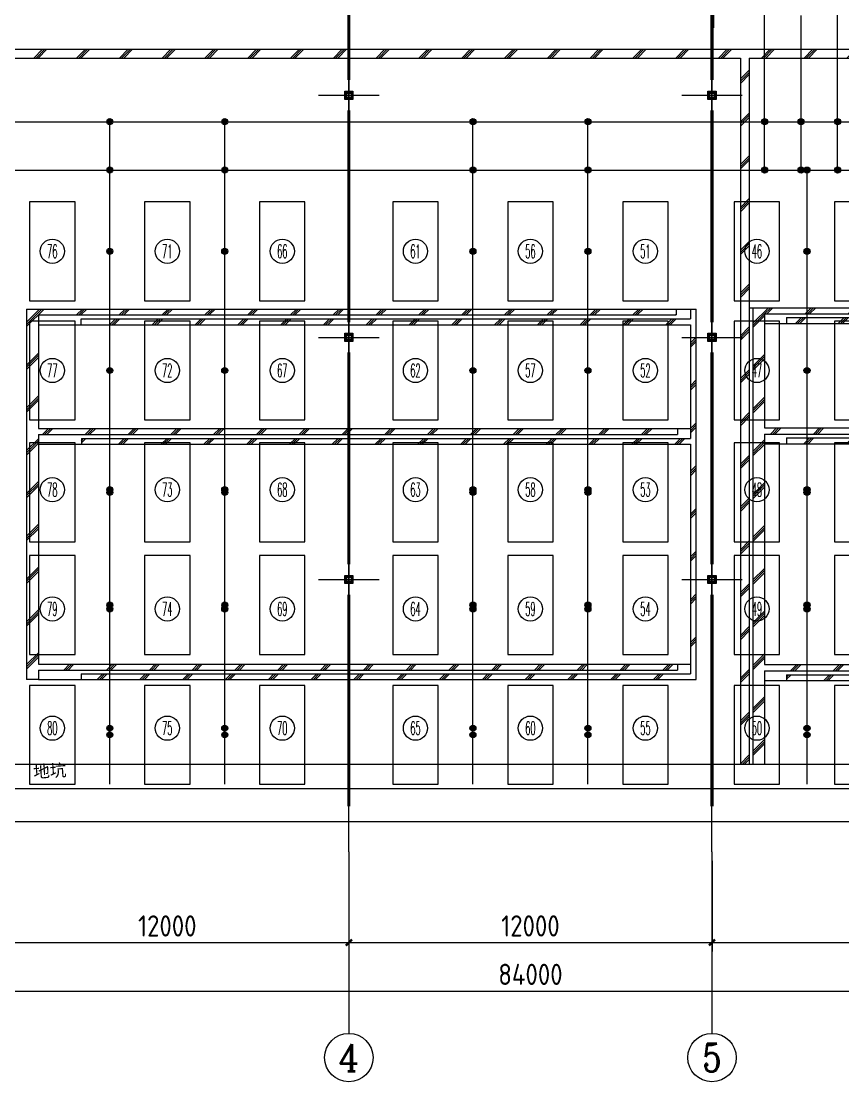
# Model space of a CAD drawing. Header units: inches. Extents: x 185496 to 352137, y 107182 to 179410.
# Drawn here: x 281426 to 308576, y 113721 to 148768 of the extents above; entities that cross this region are included whole.
import ezdxf
from ezdxf.enums import TextEntityAlignment as Align

# ---------------------------------------------------------------- set-up
doc = ezdxf.new("R2010")
doc.units = ezdxf.units.IN
doc.header["$MEASUREMENT"] = 0
doc.linetypes.add('DOTE', pattern=[2.42, 2, -0.2, 0.02, -0.2])
for name, color, linetype in [('AXIS', 3, 'Continuous'), ('AXIS_TEXT', 7, 'Continuous'), ('DOTE', 8, 'DOTE')]:
    doc.layers.add(name, color=color, linetype=linetype)
doc.styles.add('_TCH_AXIS', font='COMPLEX', dxfattribs={"bigfont": 'GBCBIG'})
doc.styles.add('COMPLEX', font='COMPLEX')
doc.styles.get("Standard").update_dxf_attribs({"font": 'arial.ttf'})
doc.styles.add('STANDARD_T3', font='gbenor.shx', dxfattribs={"bigfont": 'gbcbig.shx'})
doc.dimstyles.new('_TCH_ARCH&&200', dxfattribs={"dimtxt": 700, "dimasz": 200, "dimexe": 300, "dimexo": 300, "dimgap": 200, "dimtad": 1, "dimdec": 0, "dimzin": 0, "dimdsep": 46, "dimtxsty": 'STANDARD_T3', "dimblk": 'ARCHTICK', "dimcen": 0.09, "dimclrt": 7, "dimadec": 0, "dimazin": 2, "dimtfac": 1, "dimtdec": 0, "dimtix": 1, "dimtmove": 2, "dimatfit": 3, "dimtolj": 1, "dimtzin": 0, "dimarcsym": 0})

# ---------------------------------------------------------------- blocks, each defined once
blk = doc.blocks.new('_ArchTick')
at = {"color": 0, "linetype": 'ByBlock', "const_width": 0.4}
blk.add_lwpolyline([(-0.5, -0.5), (0.5, 0.5)], dxfattribs=at)
blk = doc.blocks.new('*D200')
at = {"layer": 'AXIS', "color": 0, "lineweight": -2, "transparency": 16777216}
for p, q in [((280254, 121021), (280254, 118021)), ((292254, 121021), (292254, 118021)), ((280254, 118321), (292254, 118321))]:
    blk.add_line(p, q, dxfattribs=at)
at = {"layer": 'Defpoints', "color": 0, "transparency": 16777216}
for p in [(280254, 121321), (292254, 121321), (292254, 118321)]:
    blk.add_point(p, dxfattribs=at)
at = {"layer": 'AXIS', "color": 0, "lineweight": -2, "transparency": 16777216, "xscale": 200, "yscale": 200, "zscale": 200, "rotation": 180}
blk.add_blockref('_ArchTick', (280254, 118321), dxfattribs=at)
at = {"layer": 'AXIS', "color": 0, "lineweight": -2, "transparency": 16777216, "xscale": 200, "yscale": 200, "zscale": 200}
blk.add_blockref('_ArchTick', (292254, 118321), dxfattribs=at)
at = {"layer": 'AXIS', "color": 7, "transparency": 16777216, "insert": (286254, 118871), "char_height": 700, "attachment_point": 5, "style": 'STANDARD_T3'}
blk.add_mtext('\\A1;12000', dxfattribs=at)
blk = doc.blocks.new('*D201')
at = {"layer": 'AXIS', "color": 0, "lineweight": -2, "transparency": 16777216}
for p, q in [((292254, 121021), (292254, 118021)), ((304254, 121021), (304254, 118021)), ((292254, 118321), (304254, 118321))]:
    blk.add_line(p, q, dxfattribs=at)
at = {"layer": 'Defpoints', "color": 0, "transparency": 16777216}
for p in [(292254, 121321), (304254, 121321), (304254, 118321)]:
    blk.add_point(p, dxfattribs=at)
at = {"layer": 'AXIS', "color": 0, "lineweight": -2, "transparency": 16777216, "xscale": 200, "yscale": 200, "zscale": 200, "rotation": 180}
blk.add_blockref('_ArchTick', (292254, 118321), dxfattribs=at)
at = {"layer": 'AXIS', "color": 0, "lineweight": -2, "transparency": 16777216, "xscale": 200, "yscale": 200, "zscale": 200}
blk.add_blockref('_ArchTick', (304254, 118321), dxfattribs=at)
at = {"layer": 'AXIS', "color": 7, "transparency": 16777216, "insert": (298254, 118871), "char_height": 700, "attachment_point": 5, "style": 'STANDARD_T3'}
blk.add_mtext('\\A1;12000', dxfattribs=at)
blk = doc.blocks.new('*D202')
at = {"layer": 'AXIS', "color": 0, "lineweight": -2, "transparency": 16777216}
for p, q in [((304254, 121021), (304254, 118021)), ((316254, 121021), (316254, 118021)), ((304254, 118321), (316254, 118321))]:
    blk.add_line(p, q, dxfattribs=at)
at = {"layer": 'Defpoints', "color": 0, "transparency": 16777216}
for p in [(304254, 121321), (316254, 121321), (316254, 118321)]:
    blk.add_point(p, dxfattribs=at)
at = {"layer": 'AXIS', "color": 0, "lineweight": -2, "transparency": 16777216, "xscale": 200, "yscale": 200, "zscale": 200, "rotation": 180}
blk.add_blockref('_ArchTick', (304254, 118321), dxfattribs=at)
at = {"layer": 'AXIS', "color": 0, "lineweight": -2, "transparency": 16777216, "xscale": 200, "yscale": 200, "zscale": 200}
blk.add_blockref('_ArchTick', (316254, 118321), dxfattribs=at)
at = {"layer": 'AXIS', "color": 7, "transparency": 16777216, "insert": (310254, 118871), "char_height": 700, "attachment_point": 5, "style": 'STANDARD_T3'}
blk.add_mtext('\\A1;12000', dxfattribs=at)
blk = doc.blocks.new('*D205')
at = {"layer": 'AXIS', "color": 0, "lineweight": -2, "transparency": 16777216}
for p, q in [((256254, 121021), (256254, 116421)), ((340254, 121021), (340254, 116421)), ((256254, 116721), (340254, 116721))]:
    blk.add_line(p, q, dxfattribs=at)
at = {"layer": 'Defpoints', "color": 0, "transparency": 16777216}
for p in [(256254, 121321), (340254, 121321), (340254, 116721)]:
    blk.add_point(p, dxfattribs=at)
at = {"layer": 'AXIS', "color": 0, "lineweight": -2, "transparency": 16777216, "xscale": 200, "yscale": 200, "zscale": 200, "rotation": 180}
blk.add_blockref('_ArchTick', (256254, 116721), dxfattribs=at)
at = {"layer": 'AXIS', "color": 0, "lineweight": -2, "transparency": 16777216, "xscale": 200, "yscale": 200, "zscale": 200}
blk.add_blockref('_ArchTick', (340254, 116721), dxfattribs=at)
at = {"layer": 'AXIS', "color": 7, "transparency": 16777216, "insert": (298254, 117271), "char_height": 700, "attachment_point": 5, "style": 'STANDARD_T3'}
blk.add_mtext('\\A1;84000', dxfattribs=at)
blk = doc.blocks.new('_AXISO')
blk.add_circle((0, 0), 0.5)
at = {"layer": 'AXIS_TEXT', "style": 'COMPLEX', "width": 1.041667}
blk.add_attdef('A', text='', height=0.56, dxfattribs=at).set_placement((-0.25, -0.28), (0.25, -0.28), align=Align.FIT)
blk = doc.blocks.new('1')
at = {"color": 1}
for p, q in [((60056, 73131), (60056, 71131)), ((59921, 72236), (60191, 72236)), ((59951, 71996), (59951, 72266)), ((60161, 72266), (60161, 71996)), ((59056, 72131), (61056, 72131)), ((60191, 72026), (59921, 72026))]:
    blk.add_line(p, q, dxfattribs=at)
at = {"color": 3}
for points in [[(59921, 72266), (60191, 72266), (60191, 71996), (59921, 71996)], [(59981, 72206), (60131, 72206), (60131, 72056), (59981, 72056)], [(59985, 72202), (60127, 72202), (60127, 72060), (59985, 72060)]]:
    blk.add_lwpolyline(points, close=True, dxfattribs=at)
for centre in [(59951, 72236), (60161, 72236), (59951, 72026), (60161, 72026)]:
    blk.add_circle(centre, 10, dxfattribs=at)
blk = doc.blocks.new('*U10')
at = {"color": 30, "ltscale": 100}
for points in [[(-4550, 6355), (-3050, 6355), (-3050, 9625), (-4550, 9625)], [(-750, 6355), (750, 6355), (750, 9625), (-750, 9625)], [(3050, 6355), (4550, 6355), (4550, 9625), (3050, 9625)], [(-4550, 2415), (-3050, 2415), (-3050, 5685), (-4550, 5685)], [(-750, 2415), (750, 2415), (750, 5685), (-750, 5685)], [(3050, 2415), (4550, 2415), (4550, 5685), (3050, 5685)], [(-4550, -1615), (-3050, -1615), (-3050, 1655), (-4550, 1655)], [(-750, -1615), (750, -1615), (750, 1655), (-750, 1655)], [(3050, -1615), (4550, -1615), (4550, 1655), (3050, 1655)], [(-4550, -5335), (-3050, -5335), (-3050, -2065), (-4550, -2065)], [(-750, -5335), (750, -5335), (750, -2065), (-750, -2065)], [(3050, -5335), (4550, -5335), (4550, -2065), (3050, -2065)], [(-4550, -9625), (-3050, -9625), (-3050, -6355), (-4550, -6355)], [(-750, -9625), (750, -9625), (750, -6355), (-750, -6355)], [(3050, -9625), (4550, -9625), (4550, -6355), (3050, -6355)]]:
    blk.add_lwpolyline(points, close=True, dxfattribs=at)
blk = doc.blocks.new('*U9')
at = {"color": 0, "linetype": 'ByBlock', "lineweight": -2, "transparency": 16777216}
for p in [(0, 0), (12000, 0), (24000, 0)]:
    blk.add_blockref('*U10', p, dxfattribs=at)
blk = doc.blocks.new('zaipeijia')
at = {"color": 30, "ltscale": 100}
for points in [[(734477, -359643), (735977, -359643), (735977, -356373), (734477, -356373)], [(737787, -359643), (739287, -359643), (739287, -356373), (737787, -356373)], [(734477, -363583), (735977, -363583), (735977, -360313), (734477, -360313)], [(737787, -363583), (739287, -363583), (739287, -360313), (737787, -360313)], [(734477, -367613), (735977, -367613), (735977, -364343), (734477, -364343)], [(737787, -367613), (739287, -367613), (739287, -364343), (737787, -364343)], [(734477, -371333), (735977, -371333), (735977, -368063), (734477, -368063)], [(737787, -371333), (739287, -371333), (739287, -368063), (737787, -368063)], [(734477, -375623), (735977, -375623), (735977, -372353), (734477, -372353)], [(737787, -375623), (739287, -375623), (739287, -372353), (737787, -372353)]]:
    blk.add_lwpolyline(points, close=True, dxfattribs=at)
at = {"color": 30}
blk.add_blockref('*U9', (703742, -365998), dxfattribs=at)
blk = doc.blocks.new('digou')
h = blk.add_hatch()
h.set_pattern_fill('JIS_RC_10', color=256, style=0)
h.set_pattern_definition([(45, (3167.268, 0), (-7.07107, 7.07107), []), (45, (3167.993, 0), (-7.07107, 7.07107), []), (45, (3168.718, 0), (-7.07107, 7.07107), [])])
h.paths.add_polyline_path([(4683.23, 616.58), (4086.38, 616.58), (3898.03, 616.58), (3898.03, 613.68), (4086.38, 613.68), (4340.73, 613.68), (4340.73, 380.4), (4343.63, 380.4), (4343.63, 613.68), (4683.23, 613.68)])
h.paths.add_polyline_path([(4348.73, 411.15), (4446.03, 411.15), (4446.03, 413.25), (4348.73, 413.25), (4348.73, 489.45), (4446.03, 489.45), (4446.03, 491.45), (4348.73, 491.45), (4348.73, 529.2), (4446.03, 529.2), (4446.03, 531.2), (4344.88, 531.2), (4344.88, 380.4), (4348.73, 380.4)], flags=17)
h.paths.add_polyline_path([(4449.63, 531.2), (4447.93, 531.2), (4447.93, 527.95), (4355.98, 527.95), (4355.98, 525.95), (4447.93, 525.95), (4447.93, 488.2), (4355.98, 488.2), (4355.98, 486.25), (4447.93, 486.25), (4447.93, 409.9), (4355.93, 409.9), (4355.93, 408.05), (4449.63, 408.05)], flags=17)
h.paths.add_polyline_path([(4108.73, 528.8), (4319.53, 528.8), (4319.53, 530.75), (4104.78, 530.75), (4104.78, 408.35), (4108.73, 408.35), (4108.73, 410.2), (4108.73, 411.45), (4319.93, 411.45), (4319.93, 413.35), (4108.73, 413.35), (4108.73, 489.25), (4319.93, 489.25), (4319.93, 491.25), (4108.73, 491.25)], flags=17)
h.paths.add_polyline_path([(4326.13, 530.75), (4324.23, 530.75), (4324.23, 527.55), (4122.83, 527.55), (4122.83, 525.55), (4324.23, 525.55), (4324.23, 488), (4122.93, 488), (4122.93, 486.05), (4324.23, 486.05), (4324.23, 410.2), (4122.83, 410.2), (4122.83, 408.35), (4324.23, 408.35), (4326.13, 408.35)], flags=17)
h.paths.add_polyline_path([(3868.98, 528.78), (4078.28, 528.78), (4078.28, 530.68), (3860.58, 530.68), (3860.58, 499.3), (3868.98, 499.3)])
h.paths.add_polyline_path([(4086.38, 530.68), (4084.48, 530.68), (4084.48, 527.58), (3876.08, 527.58), (3876.08, 525.55), (4084.48, 525.55), (4084.48, 488.35), (3875.53, 488.35), (3875.53, 486.15), (4084.48, 486.15), (4084.48, 409.95), (3876.43, 409.95), (3876.43, 408.15), (4086.38, 408.15)])
h.paths.add_polyline_path([(4079.63, 491.45), (3868.98, 491.45), (3868.98, 489.55), (4079.63, 489.55)])
h.paths.add_polyline_path([(4465.83, 529.1), (4676.88, 529.1), (4676.88, 531.2), (4463.83, 531.2), (4463.83, 380.4), (4465.83, 380.4), (4465.83, 411.4), (4676.98, 411.4), (4676.98, 413.2), (4465.83, 413.2), (4465.83, 489.35), (4677.13, 489.35), (4677.13, 491.45), (4465.83, 491.45)], flags=17)
h.paths.add_polyline_path([(4683.33, 531.2), (4681.33, 531.2), (4681.33, 527.85), (4479.98, 527.85), (4479.98, 525.95), (4681.33, 525.95), (4681.33, 488.1), (4479.83, 488.1), (4479.83, 486.05), (4681.33, 486.05), (4681.33, 410.1), (4479.83, 410.1), (4479.83, 408.1), (4683.33, 408.1)])
for p, q in [((4340.73, 613.68), (4340.73, 380.4)), ((4343.63, 613.68), (4343.63, 380.4)), ((4104.78, 530.75), (4326.13, 530.75)), ((4319.53, 530.75), (4319.53, 528.8)), ((4324.23, 530.75), (4324.23, 527.55)), ((4326.13, 408.35), (4326.13, 530.75)), ((4343.63, 531.2), (4449.63, 531.2)), ((4344.88, 531.2), (4344.88, 380.4)), ((4108.73, 528.8), (4319.53, 528.8)), ((4122.83, 527.55), (4324.23, 527.55)), ((4348.73, 529.2), (4446.03, 529.2)), ((4348.73, 529.2), (4348.73, 491.45)), ((4348.73, 525.95), (4447.93, 525.95)), ((4355.98, 527.95), (4447.93, 527.95)), ((4355.98, 527.95), (4355.98, 525.95)), ((4108.73, 525.55), (4324.23, 525.55)), ((4324.23, 525.55), (4324.23, 488)), ((4108.73, 491.25), (4324.23, 491.25)), ((4319.93, 491.25), (4319.93, 489.25)), ((4348.73, 491.45), (4447.93, 491.45)), ((4108.73, 489.25), (4319.93, 489.25)), ((4122.93, 488), (4324.23, 488)), ((4348.73, 489.45), (4446.03, 489.45)), ((4348.73, 489.45), (4348.73, 413.25)), ((4355.98, 488.2), (4447.93, 488.2)), ((4355.98, 488.2), (4355.98, 486.25)), ((4108.73, 486.05), (4324.23, 486.05)), ((4324.23, 486.05), (4324.23, 410.2)), ((4348.73, 486.25), (4447.93, 486.25)), ((4108.73, 413.35), (4324.23, 413.35)), ((4108.73, 411.45), (4319.93, 411.45)), ((4122.83, 410.2), (4324.23, 410.2)), ((4319.93, 413.35), (4319.93, 411.45)), ((4348.73, 413.25), (4447.93, 413.25)), ((4348.73, 411.15), (4446.03, 411.15)), ((4348.73, 411.15), (4348.73, 380.4)), ((4108.73, 408.35), (4324.23, 408.35)), ((4108.73, 408.35), (4324.23, 408.35)), ((4324.23, 408.35), (4326.13, 408.35)), ((4348.73, 408.05), (4449.63, 408.05)), ((4355.93, 409.9), (4447.93, 409.9)), ((4355.93, 409.9), (4355.93, 408.05)), ((4108.73, 380.4), (4324.23, 380.4)), ((4324.23, 380.4), (4343.63, 380.4)), ((4340.73, 380.4), (4449.63, 380.4)), ((4108.73, 372.3), (4324.23, 372.3)), ((4324.23, 372.3), (4340.73, 372.3)), ((4340.73, 372.3), (4449.63, 372.3))]:
    blk.add_line(p, q)
blk = doc.blocks.new('digou1')
at = {"color": 1, "ltscale": 0.01}
blk.add_line((4331.78, 777.4), (4331.78, 623.68), dxfattribs=at)
for p, q in [((4086.38, 616.58), (4683.23, 616.58)), ((4086.38, 613.68), (4340.73, 613.68)), ((4343.63, 613.68), (4683.23, 613.68)), ((4104.78, 530.75), (4104.78, 408.35)), ((4108.73, 528.8), (4108.73, 491.25)), ((4122.83, 525.55), (4122.83, 527.55)), ((4108.73, 489.25), (4108.73, 413.35)), ((4122.93, 488), (4122.93, 486.05)), ((4108.73, 411.45), (4108.73, 410.2)), ((4108.73, 410.2), (4108.73, 408.35)), ((4122.83, 410.2), (4122.83, 408.35)), ((4108.73, 408.35), (4104.78, 408.35)), ((4086.38, 380.4), (4108.73, 380.4)), ((4086.38, 372.3), (4108.73, 372.3))]:
    blk.add_line(p, q)
blk.add_blockref('digou', (0, 0))
blk.add_text('地坑', height=4, rotation=3.6478).set_placement((4107.18, 375.78))
blk = doc.blocks.new('AGVpoints')
at = {"ltscale": 100}
h = blk.add_hatch(color=30, dxfattribs=at)
h.dxf.hatch_style = 1
h.paths.add_polyline_path([(823850, -330934, 1), (824050, -330934, 1)])
at = {"color": 30, "ltscale": 100}
blk.add_circle((823950, -330934), 100, dxfattribs=at)

msp = doc.modelspace()

# ---------------------------------------------------------------- linework, layer by layer
at = {"color": 5, "ltscale": 100}
for p, q in [((308402.69, 143847.7, -13.54), (308402.69, 168935.88, 276290.76)), ((305990.69, 143848.97, -8644.2), (305990.69, 167465.88, -1372577.21)), ((307196.68, 143848.96), (307196.69, 148960.66, -114083.59)), ((261774.72, 145447.74), (336153.68, 145447.67)), ((284353.69, 123550.88), (284353.56, 145447.72)), ((288153.69, 123550.88), (288153.71, 145447.72)), ((296353.69, 123550.88), (296353.71, 145447.71)), ((300153.69, 123550.88), (300153.56, 145447.7)), ((261774.73, 143849.01), (336153.68, 143848.93)), ((307393.69, 123550.88), (307393.68, 143848.93))]:
    msp.add_line(p, q, dxfattribs=at)
at = {"color": 2, "const_width": 100}
for points in [[(292253.69, 146820.88), (292253.69, 153820.88)], [(304253.69, 146820.88), (304253.69, 153820.88)], [(292253.69, 138820.88), (292253.69, 145820.88)], [(304253.69, 138820.88), (304253.69, 145820.88)], [(292253.69, 130820.88), (292253.69, 137820.88)], [(304253.69, 130820.88), (304253.69, 137820.88)], [(292253.69, 122820.88), (292253.69, 129820.88)], [(304253.69, 122820.88), (304253.69, 129820.88)]]:
    msp.add_lwpolyline(points, dxfattribs=at)
at = {"layer": 'AXIS'}
for p, q in [((292253.69, 121320.88), (292253.69, 115320.88)), ((304253.69, 121320.88), (304253.69, 115320.88))]:
    msp.add_line(p, q, dxfattribs=at)
at = {"layer": 'DOTE'}
for p, q in [((292253.69, 121320.88), (292253.69, 171320.88)), ((304253.69, 121320.88), (304253.69, 171320.88)), ((255253.69, 122320.88), (341253.69, 122320.88))]:
    msp.add_line(p, q, dxfattribs=at)

# ---------------------------------------------------------------- block references
at = {"xscale": 100, "yscale": 100, "zscale": 100}
msp.add_blockref('digou1', (-128879.54, 86181.34), dxfattribs=at)
for p in [(232197.52, 74190), (244197.52, 74190), (232197.52, 66190), (244197.52, 66190), (232197.52, 58190), (244197.52, 58190)]:
    msp.add_blockref('1', p)
at = {"color": 30}
for name, p in [('AGVpoints', (-539596.46, 476382.16)), ('AGVpoints', (-535796.45, 476382.18)), ('AGVpoints', (-527596.57, 476382.15)), ('AGVpoints', (-523796.57, 476382.17)), ('AGVpoints', (-517959.45, 476382.15, -104261.62)), ('AGVpoints', (-516753.48, 476382.13, -40825.19)), ('AGVpoints', (-515547.45, 476382.16, 11740)), ('AGVpoints', (-539596.45, 474783.44)), ('AGVpoints', (-535796.45, 474783.44)), ('AGVpoints', (-527596.56, 474783.44)), ('AGVpoints', (-523796.56, 474783.44)), ('AGVpoints', (-517959.45, 474783.43, -8644.2)), ('AGVpoints', (-516753.48, 474783.4, 0)), ('AGVpoints', (-516556.46, 474783.4)), ('AGVpoints', (-515547.45, 474782.17, -13.54)), ('zaipeijia', (-429488.06, 499173.61)), ('AGVpoints', (-539596.54, 472100.35)), ('AGVpoints', (-535796.54, 472100.34)), ('AGVpoints', (-527596.55, 472100.48)), ('AGVpoints', (-523796.55, 472100.34)), ('AGVpoints', (-516556.54, 472100.34)), ('AGVpoints', (-539596.54, 468160.35)), ('AGVpoints', (-539596.44, 468160.35)), ('AGVpoints', (-535796.54, 468160.34)), ('AGVpoints', (-535796.44, 468160.34)), ('AGVpoints', (-527596.55, 468160.48)), ('AGVpoints', (-527596.45, 468160.48)), ('AGVpoints', (-523796.55, 468160.34)), ('AGVpoints', (-523796.45, 468160.34)), ('AGVpoints', (-516556.54, 468160.34)), ('AGVpoints', (-516556.44, 468160.34)), ('AGVpoints', (-539596.54, 464220.35)), ('AGVpoints', (-539596.44, 464130.35)), ('AGVpoints', (-535796.54, 464220.34)), ('AGVpoints', (-535796.44, 464130.34)), ('AGVpoints', (-527596.55, 464220.48)), ('AGVpoints', (-527596.45, 464130.48)), ('AGVpoints', (-523796.55, 464220.34)), ('AGVpoints', (-523796.45, 464130.34)), ('AGVpoints', (-516556.54, 464220.34)), ('AGVpoints', (-516556.44, 464130.34)), ('AGVpoints', (-539596.54, 460280.35)), ('AGVpoints', (-539596.44, 460410.35)), ('AGVpoints', (-535796.54, 460280.34)), ('AGVpoints', (-535796.44, 460410.34)), ('AGVpoints', (-527596.55, 460280.48)), ('AGVpoints', (-527596.45, 460410.48)), ('AGVpoints', (-523796.55, 460280.34)), ('AGVpoints', (-523796.45, 460410.34)), ('AGVpoints', (-516556.54, 460280.34)), ('AGVpoints', (-516556.44, 460410.34)), ('AGVpoints', (-539596.54, 456340.35)), ('AGVpoints', (-535796.54, 456340.34)), ('AGVpoints', (-527596.55, 456340.48)), ('AGVpoints', (-523796.55, 456340.34)), ('AGVpoints', (-516556.54, 456340.34)), ('AGVpoints', (-539596.44, 456120.35)), ('AGVpoints', (-535796.44, 456120.34)), ('AGVpoints', (-527596.45, 456120.48)), ('AGVpoints', (-523796.45, 456120.34)), ('AGVpoints', (-516556.44, 456120.34))]:
    msp.add_blockref(name, p, dxfattribs=at)
at = {"layer": 'AXIS'}
ref = msp.add_blockref('_AXISO', (282453.69, 141165.88), dxfattribs=dict(at, xscale=800, yscale=800, zscale=800))
ref.add_attrib('A', '76', dxfattribs={"layer": 'AXIS_TEXT', "height": 445.442, "style": '_TCH_AXIS', "width": 0.470588}).set_placement((282283.99, 140943.16), (282623.38, 140943.16), align=Align.FIT)
ref = msp.add_blockref('_AXISO', (286253.69, 141165.88), dxfattribs=dict(at, xscale=800, yscale=800, zscale=800))
ref.add_attrib('A', '71', dxfattribs={"layer": 'AXIS_TEXT', "height": 445.442, "style": '_TCH_AXIS', "width": 0.551724}).set_placement((286083.99, 140943.16), (286423.38, 140943.16), align=Align.FIT)
ref = msp.add_blockref('_AXISO', (290053.69, 141165.88), dxfattribs=dict(at, xscale=800, yscale=800, zscale=800))
ref.add_attrib('A', '66', dxfattribs={"layer": 'AXIS_TEXT', "height": 445.442, "style": '_TCH_AXIS', "width": 0.470588}).set_placement((289883.99, 140943.16), (290223.38, 140943.16), align=Align.FIT)
ref = msp.add_blockref('_AXISO', (294453.69, 141165.88), dxfattribs=dict(at, xscale=800, yscale=800, zscale=800))
ref.add_attrib('A', '61', dxfattribs={"layer": 'AXIS_TEXT', "height": 445.442, "style": '_TCH_AXIS', "width": 0.551724}).set_placement((294283.99, 140943.16), (294623.38, 140943.16), align=Align.FIT)
ref = msp.add_blockref('_AXISO', (298253.69, 141165.88), dxfattribs=dict(at, xscale=800, yscale=800, zscale=800))
ref.add_attrib('A', '56', dxfattribs={"layer": 'AXIS_TEXT', "height": 445.442, "style": '_TCH_AXIS', "width": 0.470588}).set_placement((298083.99, 140943.16), (298423.38, 140943.16), align=Align.FIT)
ref = msp.add_blockref('_AXISO', (302053.69, 141165.88), dxfattribs=dict(at, xscale=800, yscale=800, zscale=800))
ref.add_attrib('A', '51', dxfattribs={"layer": 'AXIS_TEXT', "height": 445.442, "style": '_TCH_AXIS', "width": 0.551724}).set_placement((301883.99, 140943.16), (302223.38, 140943.16), align=Align.FIT)
ref = msp.add_blockref('_AXISO', (305738.69, 141165.88), dxfattribs=dict(at, xscale=800, yscale=800, zscale=800))
ref.add_attrib('A', '46', dxfattribs={"layer": 'AXIS_TEXT', "height": 445.442, "style": '_TCH_AXIS', "width": 0.457143}).set_placement((305568.99, 140943.16), (305908.38, 140943.16), align=Align.FIT)
ref = msp.add_blockref('_AXISO', (282453.69, 137225.88), dxfattribs=dict(at, xscale=800, yscale=800, zscale=800))
ref.add_attrib('A', '77', dxfattribs={"layer": 'AXIS_TEXT', "height": 445.442, "style": '_TCH_AXIS', "width": 0.470588}).set_placement((282283.99, 137003.16), (282623.38, 137003.16), align=Align.FIT)
ref = msp.add_blockref('_AXISO', (286253.69, 137225.88), dxfattribs=dict(at, xscale=800, yscale=800, zscale=800))
ref.add_attrib('A', '72', dxfattribs={"layer": 'AXIS_TEXT', "height": 445.442, "style": '_TCH_AXIS', "width": 0.470588}).set_placement((286083.99, 137003.16), (286423.38, 137003.16), align=Align.FIT)
ref = msp.add_blockref('_AXISO', (290053.69, 137225.88), dxfattribs=dict(at, xscale=800, yscale=800, zscale=800))
ref.add_attrib('A', '67', dxfattribs={"layer": 'AXIS_TEXT', "height": 445.442, "style": '_TCH_AXIS', "width": 0.470588}).set_placement((289883.99, 137003.16), (290223.38, 137003.16), align=Align.FIT)
ref = msp.add_blockref('_AXISO', (294453.69, 137225.88), dxfattribs=dict(at, xscale=800, yscale=800, zscale=800))
ref.add_attrib('A', '62', dxfattribs={"layer": 'AXIS_TEXT', "height": 445.442, "style": '_TCH_AXIS', "width": 0.470588}).set_placement((294283.99, 137003.16), (294623.38, 137003.16), align=Align.FIT)
ref = msp.add_blockref('_AXISO', (298253.69, 137225.88), dxfattribs=dict(at, xscale=800, yscale=800, zscale=800))
ref.add_attrib('A', '57', dxfattribs={"layer": 'AXIS_TEXT', "height": 445.442, "style": '_TCH_AXIS', "width": 0.470588}).set_placement((298083.99, 137003.16), (298423.38, 137003.16), align=Align.FIT)
ref = msp.add_blockref('_AXISO', (302053.69, 137225.88), dxfattribs=dict(at, xscale=800, yscale=800, zscale=800))
ref.add_attrib('A', '52', dxfattribs={"layer": 'AXIS_TEXT', "height": 445.442, "style": '_TCH_AXIS', "width": 0.470588}).set_placement((301883.99, 137003.16), (302223.38, 137003.16), align=Align.FIT)
ref = msp.add_blockref('_AXISO', (305738.69, 137225.88), dxfattribs=dict(at, xscale=800, yscale=800, zscale=800))
ref.add_attrib('A', '47', dxfattribs={"layer": 'AXIS_TEXT', "height": 445.442, "style": '_TCH_AXIS', "width": 0.457143}).set_placement((305568.99, 137003.16), (305908.38, 137003.16), align=Align.FIT)
ref = msp.add_blockref('_AXISO', (282453.69, 133285.88), dxfattribs=dict(at, xscale=800, yscale=800, zscale=800))
ref.add_attrib('A', '78', dxfattribs={"layer": 'AXIS_TEXT', "height": 445.442, "style": '_TCH_AXIS', "width": 0.470588}).set_placement((282283.99, 133063.16), (282623.38, 133063.16), align=Align.FIT)
ref = msp.add_blockref('_AXISO', (286253.69, 133285.88), dxfattribs=dict(at, xscale=800, yscale=800, zscale=800))
ref.add_attrib('A', '73', dxfattribs={"layer": 'AXIS_TEXT', "height": 445.442, "style": '_TCH_AXIS', "width": 0.470588}).set_placement((286083.99, 133063.16), (286423.38, 133063.16), align=Align.FIT)
ref = msp.add_blockref('_AXISO', (290053.69, 133285.88), dxfattribs=dict(at, xscale=800, yscale=800, zscale=800))
ref.add_attrib('A', '68', dxfattribs={"layer": 'AXIS_TEXT', "height": 445.442, "style": '_TCH_AXIS', "width": 0.470588}).set_placement((289883.99, 133063.16), (290223.38, 133063.16), align=Align.FIT)
ref = msp.add_blockref('_AXISO', (294453.69, 133285.88), dxfattribs=dict(at, xscale=800, yscale=800, zscale=800))
ref.add_attrib('A', '63', dxfattribs={"layer": 'AXIS_TEXT', "height": 445.442, "style": '_TCH_AXIS', "width": 0.470588}).set_placement((294283.99, 133063.16), (294623.38, 133063.16), align=Align.FIT)
ref = msp.add_blockref('_AXISO', (298253.69, 133285.88), dxfattribs=dict(at, xscale=800, yscale=800, zscale=800))
ref.add_attrib('A', '58', dxfattribs={"layer": 'AXIS_TEXT', "height": 445.442, "style": '_TCH_AXIS', "width": 0.470588}).set_placement((298083.99, 133063.16), (298423.38, 133063.16), align=Align.FIT)
ref = msp.add_blockref('_AXISO', (302053.69, 133285.88), dxfattribs=dict(at, xscale=800, yscale=800, zscale=800))
ref.add_attrib('A', '53', dxfattribs={"layer": 'AXIS_TEXT', "height": 445.442, "style": '_TCH_AXIS', "width": 0.470588}).set_placement((301883.99, 133063.16), (302223.38, 133063.16), align=Align.FIT)
ref = msp.add_blockref('_AXISO', (305738.69, 133285.88), dxfattribs=dict(at, xscale=800, yscale=800, zscale=800))
ref.add_attrib('A', '48', dxfattribs={"layer": 'AXIS_TEXT', "height": 445.442, "style": '_TCH_AXIS', "width": 0.457143}).set_placement((305568.99, 133063.16), (305908.38, 133063.16), align=Align.FIT)
ref = msp.add_blockref('_AXISO', (282453.69, 129345.88), dxfattribs=dict(at, xscale=800, yscale=800, zscale=800))
ref.add_attrib('A', '79', dxfattribs={"layer": 'AXIS_TEXT', "height": 445.442, "style": '_TCH_AXIS', "width": 0.470588}).set_placement((282283.99, 129123.16), (282623.38, 129123.16), align=Align.FIT)
ref = msp.add_blockref('_AXISO', (286253.69, 129345.88), dxfattribs=dict(at, xscale=800, yscale=800, zscale=800))
ref.add_attrib('A', '74', dxfattribs={"layer": 'AXIS_TEXT', "height": 445.442, "style": '_TCH_AXIS', "width": 0.444444}).set_placement((286083.99, 129123.16), (286423.38, 129123.16), align=Align.FIT)
ref = msp.add_blockref('_AXISO', (290053.69, 129345.88), dxfattribs=dict(at, xscale=800, yscale=800, zscale=800))
ref.add_attrib('A', '69', dxfattribs={"layer": 'AXIS_TEXT', "height": 445.442, "style": '_TCH_AXIS', "width": 0.470588}).set_placement((289883.99, 129123.16), (290223.38, 129123.16), align=Align.FIT)
ref = msp.add_blockref('_AXISO', (294453.69, 129345.88), dxfattribs=dict(at, xscale=800, yscale=800, zscale=800))
ref.add_attrib('A', '64', dxfattribs={"layer": 'AXIS_TEXT', "height": 445.442, "style": '_TCH_AXIS', "width": 0.444444}).set_placement((294283.99, 129123.16), (294623.38, 129123.16), align=Align.FIT)
ref = msp.add_blockref('_AXISO', (298253.69, 129345.88), dxfattribs=dict(at, xscale=800, yscale=800, zscale=800))
ref.add_attrib('A', '59', dxfattribs={"layer": 'AXIS_TEXT', "height": 445.442, "style": '_TCH_AXIS', "width": 0.470588}).set_placement((298083.99, 129123.16), (298423.38, 129123.16), align=Align.FIT)
ref = msp.add_blockref('_AXISO', (302053.69, 129345.88), dxfattribs=dict(at, xscale=800, yscale=800, zscale=800))
ref.add_attrib('A', '54', dxfattribs={"layer": 'AXIS_TEXT', "height": 445.442, "style": '_TCH_AXIS', "width": 0.444444}).set_placement((301883.99, 129123.16), (302223.38, 129123.16), align=Align.FIT)
ref = msp.add_blockref('_AXISO', (305738.69, 129345.88), dxfattribs=dict(at, xscale=800, yscale=800, zscale=800))
ref.add_attrib('A', '49', dxfattribs={"layer": 'AXIS_TEXT', "height": 445.442, "style": '_TCH_AXIS', "width": 0.457143}).set_placement((305568.99, 129123.16), (305908.38, 129123.16), align=Align.FIT)
ref = msp.add_blockref('_AXISO', (282453.69, 125405.88), dxfattribs=dict(at, xscale=800, yscale=800, zscale=800))
ref.add_attrib('A', '80', dxfattribs={"layer": 'AXIS_TEXT', "height": 445.442, "style": '_TCH_AXIS', "width": 0.470588}).set_placement((282283.99, 125183.16), (282623.38, 125183.16), align=Align.FIT)
ref = msp.add_blockref('_AXISO', (286253.69, 125405.88), dxfattribs=dict(at, xscale=800, yscale=800, zscale=800))
ref.add_attrib('A', '75', dxfattribs={"layer": 'AXIS_TEXT', "height": 445.442, "style": '_TCH_AXIS', "width": 0.470588}).set_placement((286083.99, 125183.16), (286423.38, 125183.16), align=Align.FIT)
ref = msp.add_blockref('_AXISO', (290053.69, 125405.88), dxfattribs=dict(at, xscale=800, yscale=800, zscale=800))
ref.add_attrib('A', '70', dxfattribs={"layer": 'AXIS_TEXT', "height": 445.442, "style": '_TCH_AXIS', "width": 0.470588}).set_placement((289883.99, 125183.16), (290223.38, 125183.16), align=Align.FIT)
ref = msp.add_blockref('_AXISO', (294453.69, 125405.88), dxfattribs=dict(at, xscale=800, yscale=800, zscale=800))
ref.add_attrib('A', '65', dxfattribs={"layer": 'AXIS_TEXT', "height": 445.442, "style": '_TCH_AXIS', "width": 0.470588}).set_placement((294283.99, 125183.16), (294623.38, 125183.16), align=Align.FIT)
ref = msp.add_blockref('_AXISO', (298253.69, 125405.88), dxfattribs=dict(at, xscale=800, yscale=800, zscale=800))
ref.add_attrib('A', '60', dxfattribs={"layer": 'AXIS_TEXT', "height": 445.442, "style": '_TCH_AXIS', "width": 0.470588}).set_placement((298083.99, 125183.16), (298423.38, 125183.16), align=Align.FIT)
ref = msp.add_blockref('_AXISO', (302053.69, 125405.88), dxfattribs=dict(at, xscale=800, yscale=800, zscale=800))
ref.add_attrib('A', '55', dxfattribs={"layer": 'AXIS_TEXT', "height": 445.442, "style": '_TCH_AXIS', "width": 0.470588}).set_placement((301883.99, 125183.16), (302223.38, 125183.16), align=Align.FIT)
ref = msp.add_blockref('_AXISO', (305738.69, 125405.88), dxfattribs=dict(at, xscale=800, yscale=800, zscale=800))
ref.add_attrib('A', '50', dxfattribs={"layer": 'AXIS_TEXT', "height": 445.442, "style": '_TCH_AXIS', "width": 0.470588}).set_placement((305568.99, 125183.16), (305908.38, 125183.16), align=Align.FIT)
ref = msp.add_blockref('_AXISO', (292253.69, 114520.88), dxfattribs=dict(at, xscale=1600, yscale=1600, zscale=1600))
ref.add_attrib('A', '4', dxfattribs={"layer": 'AXIS_TEXT', "height": 890.88, "style": '_TCH_AXIS'}).set_placement((291914.3, 114075.44), (292593.07, 114075.44), align=Align.FIT)
ref = msp.add_blockref('_AXISO', (304253.69, 114520.88), dxfattribs=dict(at, xscale=1600, yscale=1600, zscale=1600))
ref.add_attrib('A', '5', dxfattribs={"layer": 'AXIS_TEXT', "height": 931.9, "style": '_TCH_AXIS'}).set_placement((303943.05, 114054.93), (304564.32, 114054.93), align=Align.FIT)

# ---------------------------------------------------------------- dimensions: what is measured, and where the dimension line sits
for p1, p2, distance, picture, middle in [((256253.69, 121320.88), (340253.69, 121320.88), -4600, '*D205', (298253.69, 117270.88)), ((280253.69, 121320.88), (292253.69, 121320.88), -3000, '*D200', (286253.69, 118870.88)), ((292253.69, 121320.88), (304253.69, 121320.88), -3000, '*D201', (298253.69, 118870.88)), ((304253.69, 121320.88), (316253.69, 121320.88), -3000, '*D202', (310253.69, 118870.88))]:
    dim = msp.add_aligned_dim(p1=p1, p2=p2, distance=distance, dimstyle='_TCH_ARCH&&200', dxfattribs=at)
    dim.commit()
    dim.dimension.update_dxf_attribs({"geometry": picture, "text_midpoint": middle})

doc.saveas('drawing.dxf')
